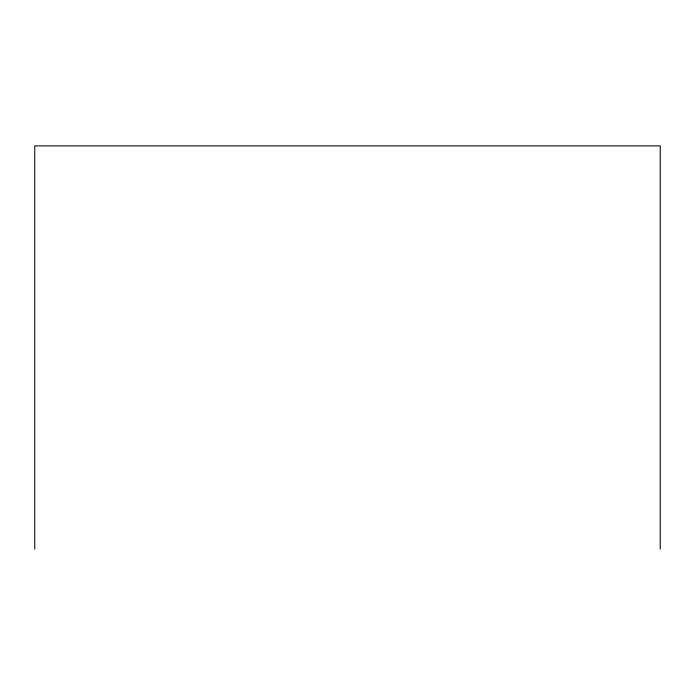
<?xml version="1.0" encoding="UTF-8"?>
<svg xmlns="http://www.w3.org/2000/svg" width="695" height="695" viewBox="0 0 695 695"><rect width="100%" height="100%" fill="white"/><g stroke="black" fill="none" stroke-linecap="round" stroke-linejoin="round"><path stroke-width="1.04" d="M660.25 549.128L660.25 145.872L34.75 145.872L34.75 549.128"/></g></svg>
